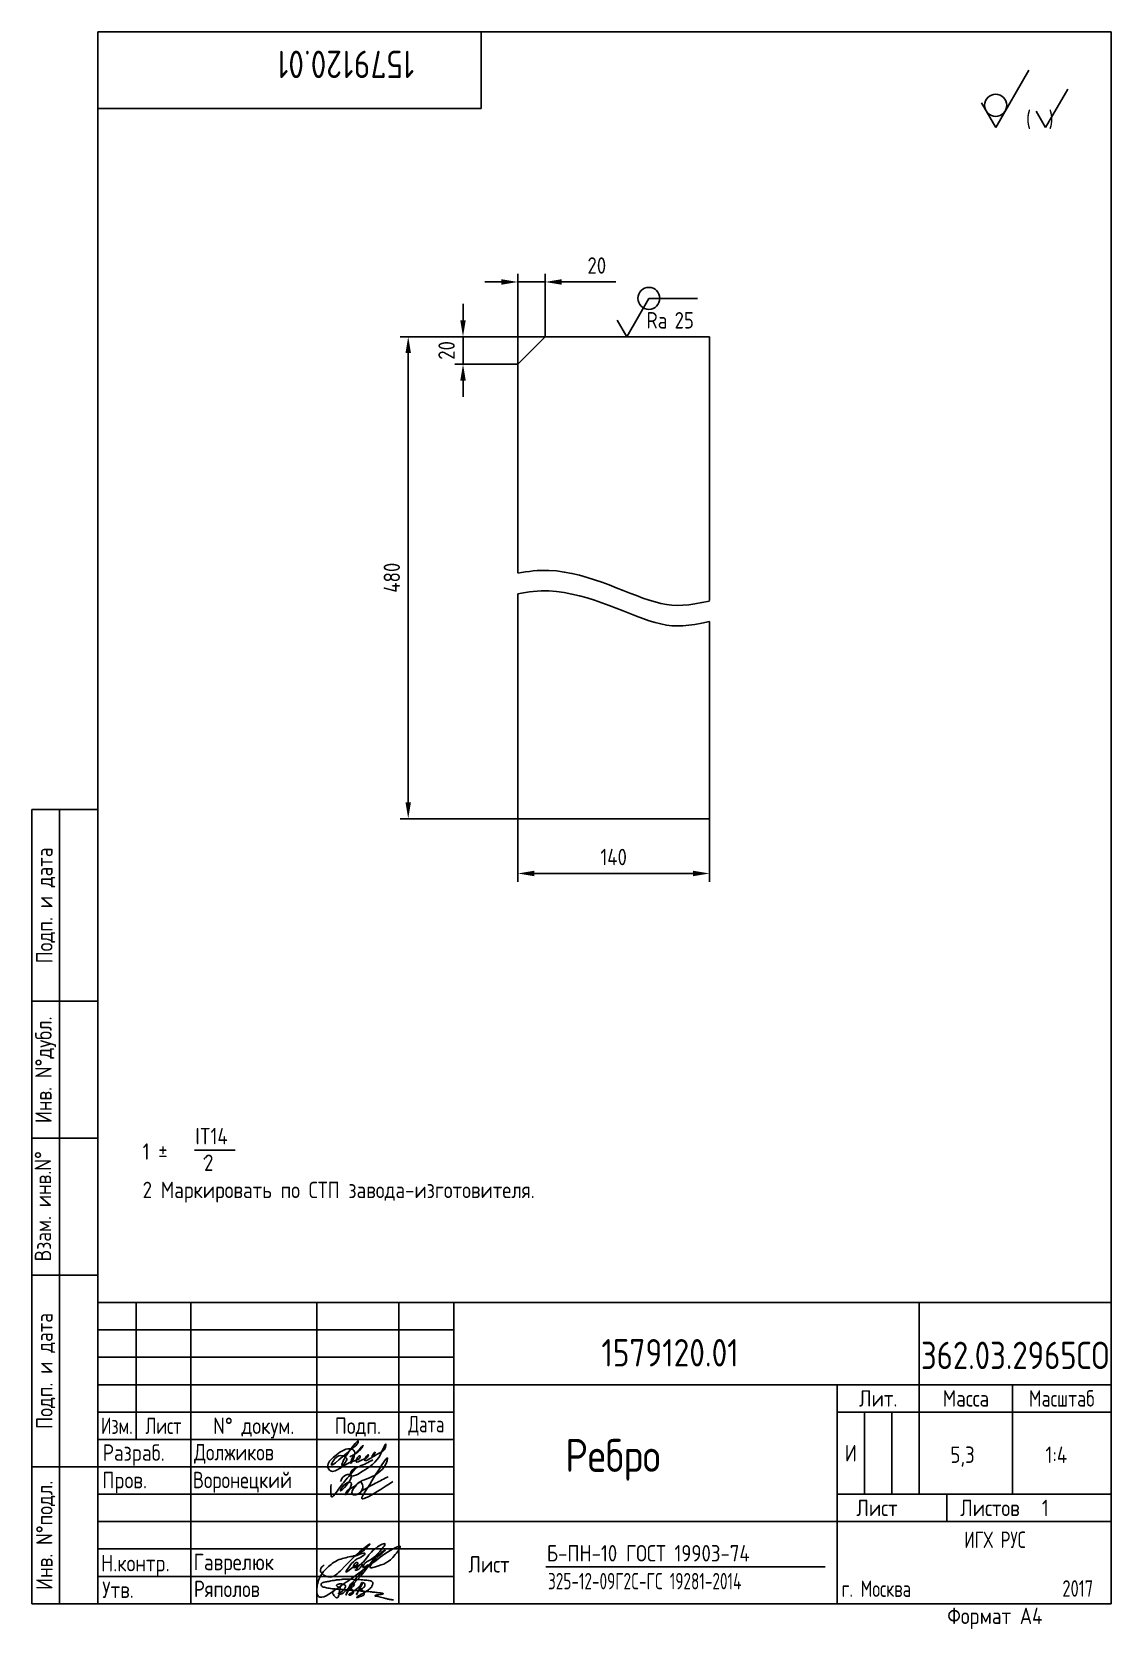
# Paper-space layout 'A4_protect' of a CAD drawing. Header units: millimetres. Extents: x 8 to 205, y 0 to 292.
# The model-space entities are those that its viewports show. They can reach past a viewport. Long polylines and large blocks are cut down to what shows.
import ezdxf
from ezdxf.enums import TextEntityAlignment as Align

# ---------------------------------------------------------------- set-up
doc = ezdxf.new("R2010")
doc.units = ezdxf.units.MM
doc.header["$LTSCALE"] = 5
doc.linetypes.add('PHANTOM', pattern=[2.5, 1.25, -0.25, 0.25, -0.25, 0.25, -0.25])
for name, color, linetype in [('Bord', 1, 'Continuous'), ('Cont', 6, 'Continuous'), ('DIM', 7, 'Continuous'), ('PHAN', 5, 'PHANTOM'), ('Text', 3, 'Continuous'), ('Textb', 6, 'Continuous'), ('VPORTI', 7, 'Continuous')]:
    doc.layers.add(name, color=color, linetype=linetype)
doc.layers.get('VPORTI').off()
doc.styles.add('Style1', font='romans.shx', dxfattribs={"width": 0.8})
doc.dimstyles.new('LIN_4', dxfattribs={"dimscale": 4, "dimtxt": 3, "dimasz": 3, "dimexe": 1.5, "dimexo": 0, "dimgap": 1.5, "dimtad": 1, "dimtoh": 1, "dimdec": 1, "dimrnd": 1, "dimtxsty": 'Style1', "dimcen": 0, "dimdle": 2, "dimclrd": 256, "dimclrt": 3, "dimaunit": 1, "dimadec": 0, "dimazin": 0, "dimtm": 0.3, "dimtfac": 0.666667, "dimtdec": 1, "dimtmove": 0, "dimatfit": 2, "dimfxl": 1, "dimtvp": 0.833333, "dimtolj": 1, "dimarcsym": 0})

# ---------------------------------------------------------------- blocks, each defined once
blk = doc.blocks.new('sherISO_12')
at = {"layer": 'Cont'}
for q in [(-15, -6.96), (-23.66, -12.96)]:
    blk.add_line((-21.06, -17.46), q, dxfattribs=at)
blk.add_circle((-21.06, -13.39), 2.03, dxfattribs=at)
at = {"layer": 'Text'}
for q in [(-7.92, -10.46), (-13.69, -14.46)]:
    blk.add_line((-11.96, -17.46), q, dxfattribs=at)
at = {"layer": 'Text', "style": 'Style1', "width": 0.8}
blk.add_text('(  )', height=3, dxfattribs=at).set_placement((-15.53, -17.46))
blk = doc.blocks.new('A$C63F45750')
at = {"layer": 'Text'}
for points, knots in [([(3.17, 2.37), (3.12, 2.38), (3.04, 2.41), (2.94, 2.5), (2.85, 2.57), (2.79, 2.69), (2.87, 2.77), (2.99, 2.84), (3.16, 2.89), (3.36, 2.93), (3.6, 2.95), (3.82, 2.92), (4.05, 2.87), (4.25, 2.78), (4.45, 2.63), (4.46, 2.42), (4.38, 2.26), (4.28, 2.1), (4.17, 1.94), (4.03, 1.78), (3.89, 1.62), (3.75, 1.52), (3.63, 1.43), (3.49, 1.36), (3.35, 1.3), (3.24, 1.25), (3.16, 1.21), (3.12, 1.15), (3.19, 1.1), (3.27, 1.09), (3.4, 1.07), (3.55, 1.07), (3.72, 1.12), (3.92, 1.19), (4.1, 1.34), (4.26, 1.51), (4.44, 1.65), (4.59, 1.81), (4.74, 1.93), (4.84, 2.04), (4.93, 2.14), (5.07, 2.29), (5.19, 2.53), (5.28, 2.68), (5.35, 2.96), (5.23, 2.66), (5.2, 2.44), (5.04, 2.09), (4.95, 1.81), (4.86, 1.57), (4.75, 1.31), (4.67, 1.12), (4.46, 0.78), (4.62, 1.17), (4.71, 1.45), (4.88, 1.74), (5.01, 2), (5.08, 2.19), (5.19, 2.4), (5.32, 2.58), (5.4, 2.75), (5.52, 2.89), (5.65, 3.04), (5.85, 3.1), (6.02, 3.03), (6.08, 2.87), (6.03, 2.7), (5.9, 2.51), (5.7, 2.37), (5.55, 2.23), (5.4, 2.17), (5.31, 2.12), (5.12, 2.09), (5.35, 2.07), (5.48, 2), (5.64, 1.93), (5.75, 1.8), (5.85, 1.67), (5.89, 1.54), (5.89, 1.37), (5.8, 1.2), (5.63, 1.06), (5.41, 0.94), (5.23, 0.86), (5.02, 0.92), (5.13, 1.1), (5.28, 1.16), (5.44, 1.27), (5.61, 1.36), (5.74, 1.46), (5.86, 1.53), (5.95, 1.61), (6.05, 1.69), (6.15, 1.77), (6.28, 1.87), (6.46, 2.02), (6.65, 2.19), (6.83, 2.37), (6.98, 2.49), (7.11, 2.61), (7.2, 2.74), (7.32, 2.84), (7.42, 2.97), (7.48, 3.08), (7.48, 3.27), (7.34, 3.08), (7.28, 2.94), (7.18, 2.69), (7.1, 2.46), (7, 2.22), (6.93, 1.98), (6.83, 1.78), (6.73, 1.55), (6.67, 1.34), (6.6, 1.14), (6.56, 1.03), (6.39, 0.99), (6.62, 1.33), (6.75, 1.54), (6.93, 1.87), (7.05, 2.08), (7.18, 2.32), (7.33, 2.6), (7.47, 2.89), (7.6, 3.07), (7.79, 3.18), (7.95, 3.01), (8, 2.81), (7.99, 2.62), (7.94, 2.46), (7.83, 2.33), (7.69, 2.22), (7.53, 2.11), (7.37, 2.03), (7.21, 1.99), (7.11, 1.97), (6.89, 1.98), (7.07, 1.94), (7.15, 1.9), (7.27, 1.88), (7.39, 1.84), (7.52, 1.81), (7.62, 1.72), (7.7, 1.62), (7.78, 1.51), (7.83, 1.39), (7.87, 1.26), (7.88, 1.13), (7.86, 0.99), (7.75, 0.88), (7.6, 0.77), (7.4, 0.73), (7.19, 0.66), (6.97, 0.55), (6.71, 0.48), (6.57, 0.44), (6.42, 0.42), (6.52, 0.58), (6.61, 0.64), (6.81, 0.78), (7.06, 0.89), (7.33, 1.04), (7.55, 1.16), (7.7, 1.24), (7.84, 1.32), (7.99, 1.43), (8.21, 1.58), (8.48, 1.76), (8.74, 1.95), (8.97, 2.12), (9.1, 2.29), (9.23, 2.44), (9.3, 2.6), (9.37, 2.74), (9.42, 2.92), (9.45, 3.13), (9.21, 3.48), (8.67, 3.59), (8.09, 3.63), (7.57, 3.66), (7.06, 3.74), (6.57, 3.75), (6.09, 3.74), (5.67, 3.78), (5.28, 3.78), (4.96, 3.81), (4.65, 3.83), (4.31, 3.82), (3.97, 3.79), (3.61, 3.74), (3.22, 3.67), (2.86, 3.66), (2.53, 3.61), (2.18, 3.52), (1.78, 3.54), (1.38, 3.37), (0.96, 3.35), (0.58, 3.24), (0.25, 3.19), (0.03, 3.06), (-0.03, 2.83), (0.02, 2.6), (0.26, 2.38), (0.59, 2.33), (1, 2.2), (1.48, 2.15), (1.93, 2.05), (2.35, 2.02), (2.72, 2.01), (3.11, 1.94), (3.68, 1.94), (4.25, 1.83), (4.91, 1.87), (5.53, 1.76), (6.13, 1.72), (6.73, 1.71), (7.32, 1.62), (7.99, 1.55), (8.64, 1.54), (9.16, 1.46), (9.61, 1.42), (10.03, 1.4), (10.41, 1.32), (10.73, 1.29), (11.01, 1.24), (11.18, 1.23), (11.42, 1.14), (11.18, 1.06), (11.01, 1.03), (10.71, 0.98), (10.37, 0.92), (10.1, 0.91), (9.65, 0.75), (10.22, 0.67), (10.54, 0.59), (11.08, 0.47), (11.61, 0.35), (12.17, 0.15), (12.64, 0.08), (12.98, 0.03), (13.11, 0.01), (13.18, 0)], [0, 0, 0, 0, 0.153866, 0.270441, 0.388867, 0.510533, 0.592156, 0.71333, 0.90842, 1.11344, 1.349254, 1.61246, 1.782219, 2.047249, 2.291879, 2.451528, 2.651081, 2.806158, 3.017979, 3.227348, 3.462381, 3.633009, 3.75766, 3.920516, 4.080796, 4.214529, 4.291786, 4.349969, 4.397594, 4.50822, 4.594826, 4.799244, 4.954392, 5.128468, 5.437537, 5.632649, 5.842485, 6.094987, 6.293219, 6.410959, 6.551192, 6.687808, 7.022147, 7.294342, 7.425356, 7.52079, 7.946481, 8.313051, 8.59833, 8.833695, 9.090496, 9.427695, 9.601191, 9.883219, 10.093306, 10.673943, 10.798776, 10.974628, 11.287247, 11.486184, 11.648652, 11.848902, 12.027194, 12.25348, 12.40059, 12.537783, 12.716293, 12.91523, 13.208551, 13.438489, 13.549668, 13.67779, 13.77127, 13.930001, 14.029091, 14.272112, 14.434836, 14.547084, 14.739051, 14.830983, 15.061241, 15.268922, 15.500489, 15.788979, 15.879568, 16.024283, 16.221854, 16.418714, 16.593102, 16.783247, 16.91018, 17.018213, 17.135263, 17.278205, 17.430482, 17.620087, 17.979626, 18.191789, 18.388716, 18.565718, 18.714854, 18.857929, 19.039974, 19.171375, 19.283034, 19.400085, 19.618058, 19.882245, 20.150781, 20.377854, 20.649532, 20.89723, 21.042543, 21.40016, 21.557817, 21.667145, 21.752781, 21.926256, 22.412297, 22.813145, 22.961412, 23.171289, 23.607257, 23.940428, 24.110007, 24.291214, 24.48084, 24.697609, 24.904078, 25.034245, 25.218018, 25.407651, 25.573473, 25.787447, 25.930292, 26.051316, 26.18846, 26.285312, 26.406799, 26.52425, 26.630463, 26.793722, 26.898606, 27.029313, 27.171012, 27.314101, 27.419918, 27.580557, 27.709367, 27.829268, 28.024364, 28.266961, 28.41242, 28.705761, 28.989137, 29.187748, 29.233768, 29.332802, 29.529535, 29.667094, 30.039923, 30.332117, 30.61061, 30.769982, 30.856778, 31.109923, 31.313488, 31.656425, 32.066331, 32.296628, 32.49714, 32.710276, 32.891468, 33.014834, 33.177747, 33.444503, 33.618009, 34.409008, 34.914636, 35.419802, 35.95397, 36.458179, 36.88069, 37.388403, 37.738353, 38.034261, 38.353468, 38.693154, 39.037638, 39.391136, 39.787481, 40.203773, 40.488977, 40.784975, 41.26625, 41.668005, 42.070065, 42.499388, 42.869834, 43.079573, 43.213439, 43.554591, 43.717296, 44.153724, 44.506336, 45.019111, 45.587859, 45.90191, 46.270392, 46.703958, 47.093115, 47.952647, 48.44014, 49.079253, 49.808223, 50.268654, 50.851051, 51.604831, 52.298429, 52.776925, 53.1907, 53.661988, 54.042386, 54.348524, 54.616841, 54.853814, 54.983777, 55.126096, 55.333328, 55.613101, 56.008732, 56.315809, 56.59982, 56.87931, 57.399251, 57.889617, 58.432507, 59.066698, 59.660314, 59.862668, 60.07277, 60.07277, 60.07277, 60.07277]), ([(2.31, 1.53), (2.26, 1.52), (2.17, 1.51), (2.06, 1.48), (1.93, 1.38), (2.07, 1.25), (2.14, 1.11), (2.26, 0.93), (2.39, 0.72), (2.57, 0.54), (2.71, 0.44), (2.86, 0.4), (3.02, 0.43), (3.14, 0.54), (3.21, 0.79), (3.25, 1.07), (3.31, 1.4), (3.35, 1.67), (3.38, 1.92), (3.47, 2.19), (3.5, 2.43), (3.54, 2.59), (3.56, 2.64)], [0, 0, 0, 0, 0.15847, 0.269731, 0.363591, 0.555514, 0.688037, 0.848606, 1.204359, 1.433632, 1.58673, 1.729549, 1.880686, 2.057874, 2.19169, 2.63505, 2.928153, 3.184121, 3.441863, 3.696117, 4.025873, 4.178055, 4.178055, 4.178055, 4.178055])]:
    blk.add_open_spline(points, degree=3, knots=knots, dxfattribs=at)
blk = doc.blocks.new('*D23')
at = {"layer": 'Defpoints', "color": 0, "transparency": 16777216}
for p in [(7537.6, 865.6), (7597.6, 865.6), (7577.6, 845.6)]:
    blk.add_point(p, dxfattribs=at)
at = {"layer": 'DIM', "lineweight": -2, "transparency": 16777216}
for p, q in [((7537.6, 877.6), (7537.6, 889.6)), ((7537.6, 845.6), (7537.6, 865.6)), ((7537.6, 833.6), (7537.6, 821.6))]:
    blk.add_line(p, q, dxfattribs=at)
at = {"layer": 'DIM', "color": 0, "lineweight": -2, "transparency": 16777216}
for p, q in [((7597.6, 865.6), (7531.6, 865.6)), ((7577.6, 845.6), (7531.6, 845.6))]:
    blk.add_line(p, q, dxfattribs=at)
at = {"layer": 'DIM', "transparency": 16777216}
for points in [[(7535.6, 877.6), (7539.6, 877.6), (7537.6, 865.6)], [(7535.6, 833.6), (7539.6, 833.6), (7537.6, 845.6)]]:
    blk.add_solid(points, dxfattribs=at)
at = {"layer": 'DIM', "color": 3, "transparency": 16777216, "insert": (7525.6, 855.6), "char_height": 12, "attachment_point": 5, "rotation": 90, "style": 'Style1'}
blk.add_mtext('\\A1;20', dxfattribs=at)
blk = doc.blocks.new('*D24')
at = {"layer": 'Defpoints', "color": 0, "transparency": 16777216}
for p in [(7597.6, 905.6), (7597.6, 865.6), (7577.6, 845.6)]:
    blk.add_point(p, dxfattribs=at)
at = {"layer": 'DIM', "color": 0, "lineweight": -2, "transparency": 16777216}
for p, q in [((7577.6, 845.6), (7577.6, 911.6)), ((7597.6, 865.6), (7597.6, 911.6))]:
    blk.add_line(p, q, dxfattribs=at)
at = {"layer": 'DIM', "lineweight": -2, "transparency": 16777216}
for p, q in [((7565.6, 905.6), (7553.6, 905.6)), ((7577.6, 905.6), (7597.6, 905.6)), ((7609.6, 905.6), (7649.1, 905.6))]:
    blk.add_line(p, q, dxfattribs=at)
at = {"layer": 'DIM', "transparency": 16777216}
for points in [[(7565.6, 907.6), (7565.6, 903.6), (7577.6, 905.6)], [(7609.6, 907.6), (7609.6, 903.6), (7597.6, 905.6)]]:
    blk.add_solid(points, dxfattribs=at)
at = {"layer": 'DIM', "color": 3, "transparency": 16777216, "insert": (7635.3, 917.6), "char_height": 12, "attachment_point": 5, "style": 'Style1'}
blk.add_mtext('\\A1;20', dxfattribs=at)
blk = doc.blocks.new('*D25')
at = {"layer": 'Defpoints', "color": 0, "transparency": 16777216}
for p in [(7597.6, 865.6), (7497.6, 513.6), (7577.6, 513.6)]:
    blk.add_point(p, dxfattribs=at)
at = {"layer": 'DIM', "color": 0, "lineweight": -2, "transparency": 16777216}
for p, q in [((7597.6, 865.6), (7491.6, 865.6)), ((7577.6, 513.6), (7491.6, 513.6))]:
    blk.add_line(p, q, dxfattribs=at)
at = {"layer": 'DIM', "lineweight": -2, "transparency": 16777216}
blk.add_line((7497.6, 853.6), (7497.6, 525.6), dxfattribs=at)
at = {"layer": 'DIM', "transparency": 16777216}
for points in [[(7495.6, 853.6), (7499.6, 853.6), (7497.6, 865.6)], [(7495.6, 525.6), (7499.6, 525.6), (7497.6, 513.6)]]:
    blk.add_solid(points, dxfattribs=at)
at = {"layer": 'DIM', "color": 3, "transparency": 16777216, "insert": (7485.6, 689.6), "char_height": 12, "attachment_point": 5, "rotation": 90, "style": 'Style1'}
blk.add_mtext('\\A1;480', dxfattribs=at)
blk = doc.blocks.new('A$C6CF913E7')
at = {"layer": 'Text'}
blk.add_circle((0, 0), 2, dxfattribs=at)
blk = doc.blocks.new('sherISO_07')
at = {"layer": 'Text'}
blk.add_line((4.04, 7), (12.93, 7), dxfattribs=at)
blk.add_lwpolyline([(-1.73, 3), (0, 0), (4.04, 7)], dxfattribs=at)
blk.add_blockref('A$C6CF913E7', (4.04, 7))
at = {"layer": 'Text', "style": 'Style1', "width": 0.8}
blk.add_text('Ra', height=3, dxfattribs=at).set_placement((3.58, 1.5))
blk.add_attdef('25', (8.73, 1.5), '', height=3, dxfattribs=at)
blk = doc.blocks.new('*D26')
at = {"layer": 'Defpoints', "color": 0, "transparency": 16777216}
for p in [(7577.6, 513.6), (7717.6, 513.6), (7717.6, 473.6)]:
    blk.add_point(p, dxfattribs=at)
at = {"layer": 'DIM', "color": 0, "lineweight": -2, "transparency": 16777216}
for p, q in [((7577.6, 513.6), (7577.6, 467.6)), ((7717.6, 513.6), (7717.6, 467.6))]:
    blk.add_line(p, q, dxfattribs=at)
at = {"layer": 'DIM', "lineweight": -2, "transparency": 16777216}
blk.add_line((7589.6, 473.6), (7705.6, 473.6), dxfattribs=at)
at = {"layer": 'DIM', "transparency": 16777216}
for points in [[(7589.6, 475.6), (7589.6, 471.6), (7577.6, 473.6)], [(7705.6, 475.6), (7705.6, 471.6), (7717.6, 473.6)]]:
    blk.add_solid(points, dxfattribs=at)
at = {"layer": 'DIM', "color": 3, "transparency": 16777216, "insert": (7647.6, 485.6), "char_height": 12, "attachment_point": 5, "style": 'Style1'}
blk.add_mtext('\\A1;140', dxfattribs=at)

msp = doc.modelspace()

# ---------------------------------------------------------------- linework, layer by layer
at = {"layer": 'Bord'}
for points in [[(7577.57, 692.81), (7585.13, 694.41), (7622.52, 698.37), (7676.12, 666.39), (7701.95, 669.27), (7717.57, 672.52)], [(7577.57, 677.81), (7585.13, 679.41), (7622.52, 683.37), (7676.12, 651.39), (7701.95, 654.27), (7717.57, 657.52)]]:
    msp.add_open_spline(points, degree=3, knots=[64.8449919, 64.8449919, 64.8449919, 64.8449919, 88.6104897, 182.1555449, 230.5524914, 230.5524914, 230.5524914, 230.5524914], dxfattribs=at)
at = {"layer": 'Cont'}
for p, q in [((7597.57, 865.61), (7577.57, 845.61)), ((7717.57, 865.61), (7597.57, 865.61)), ((7717.57, 672.87), (7717.57, 865.61)), ((7577.57, 845.61), (7577.57, 693.1)), ((7577.57, 677.81), (7577.57, 513.58)), ((7717.57, 513.58), (7717.57, 657.52)), ((7717.57, 513.58), (7577.57, 513.58)), ((7577.57, 513.58), (7717.57, 513.58))]:
    msp.add_line(p, q, dxfattribs=at)

# ---------------------------------------------------------------- block references
at = {"layer": 'DIM', "xscale": 4, "yscale": 4, "zscale": 4}
msp.add_blockref('sherISO_07', (7657.17, 865.61), dxfattribs=at).add_auto_attribs({'25': '25'})

# ---------------------------------------------------------------- dimensions: what is measured, and where the dimension line sits
at = {"layer": 'DIM'}
for base, p1, p2, picture, middle in [((7597.57, 905.61), (7577.57, 845.61), (7597.57, 865.61), '*D24', (7635.34, 917.61)), ((7717.57, 473.58), (7577.57, 513.58), (7717.57, 513.58), '*D26', (7647.57, 485.58))]:
    dim = msp.add_linear_dim(base=base, p1=p1, p2=p2, dimstyle='LIN_4', dxfattribs=at)
    dim.commit()
    dim.dimension.update_dxf_attribs({"geometry": picture, "text_midpoint": middle})
dim = msp.add_linear_dim(base=(7537.57, 865.61), p1=(7577.57, 845.61), p2=(7597.57, 865.61), angle=90, dimstyle='LIN_4', dxfattribs=at)
dim.commit()
dim.dimension.update_dxf_attribs({"geometry": '*D23', "text_midpoint": (7537.57, 855.61), "dimtype": 160})
dim = msp.add_linear_dim(base=(7497.57, 513.58), p1=(7597.57, 865.61), p2=(7577.57, 513.58), angle=90, text='480', dimstyle='LIN_4', dxfattribs=at)
dim.commit()
dim.dimension.update_dxf_attribs({"geometry": '*D25', "text_midpoint": (7485.57, 689.6)})

psp = doc.layouts.new('A4_protect')

# ---------------------------------------------------------------- linework, layer by layer
at = {"layer": 'Bord'}
for p, q in [((20, 55), (85, 55)), ((20, 50), (85, 50)), ((20, 45), (85, 45)), ((160, 40), (160, 25)), ((165, 40), (165, 25)), ((20, 30), (85, 30)), ((20, 25), (85, 25)), ((20, 20), (85, 20)), ((20, 15), (85, 15)), ((20, 10), (85, 10))]:
    psp.add_line(p, q, dxfattribs=at)
at = {"layer": 'Cont'}
for p, q in [((205, 292), (20, 292)), ((20, 292), (20, 5)), ((90, 278), (90, 292)), ((205, 292), (205, 5)), ((205, 292), (205, 5)), ((20, 278), (90, 278)), ((8, 5), (8, 150)), ((8, 150), (20, 150)), ((13, 5), (13, 150)), ((8, 115), (20, 115)), ((20, 90), (8, 90)), ((20, 65), (8, 65)), ((20, 60), (205, 60)), ((205, 60), (20, 60)), ((27, 60), (27, 35)), ((37, 60), (37, 5)), ((60, 5), (60, 60)), ((75, 60), (75, 5)), ((85, 5), (85, 60)), ((170, 60), (170, 25)), ((85, 45), (205, 45)), ((155, 5), (155, 45)), ((187, 25), (187, 45)), ((20, 40), (85, 40)), ((205, 40), (155, 40)), ((85, 35), (20, 35)), ((20, 30), (8, 30)), ((155, 25), (205, 25)), ((175, 25), (175, 20)), ((205, 20), (85, 20)), ((20, 5), (8, 5)), ((205, 5), (20, 5))]:
    psp.add_line(p, q, dxfattribs=at)
at = {"layer": 'Text'}
for p, q in [((37.67, 87.85), (45.11, 87.85)), ((101.83, 11.73), (152.83, 11.73))]:
    psp.add_line(p, q, dxfattribs=at)
for points, knots in [([(70.22, 31.28), (69.46, 30.87), (68.14, 30.14), (66.27, 29.56), (65.95, 27.63), (70.88, 30.73), (71.2, 31.34), (72.62, 34.36), (72.58, 32.93), (71.71, 32.8), (69.52, 31.33), (70.83, 33.08), (70.3, 31.57), (67.77, 30.46), (69.66, 32.63), (69.12, 31.43), (68.39, 31.46), (66.52, 30.22), (67.86, 32.48), (67.98, 31.38), (66.07, 30.94), (64.8, 30.11), (62.66, 28.76), (61.61, 30.49), (63.11, 31.91), (64.52, 32.87), (65.8, 33.51), (66.76, 33.1), (67.17, 32.11), (65.87, 29.79), (66.57, 32.08), (67.17, 32.53), (68.82, 34.34), (67.83, 32.89), (67.1, 32.35), (66.3, 31.95), (66.05, 31.83)], [0, 0, 0, 0, 2.703743, 4.672825, 5.02799, 7.955933, 13.437489, 13.883188, 14.189441, 16.413959, 17.478513, 18.47964, 18.959294, 20.910841, 22.003091, 22.470554, 23.533771, 24.710748, 26.01626, 26.201331, 27.488187, 30.382065, 32.258784, 33.069724, 35.439902, 37.010787, 38.612861, 39.32109, 39.818865, 41.83144, 42.782113, 44.494961, 45.867914, 46.467245, 48.290622, 49.101188, 49.101188, 49.101188, 49.101188]), ([(64.57, 30.5), (64.99, 31.42), (65.53, 32.6), (67.79, 35.17), (67.35, 34), (65.84, 32.97), (61.64, 28.86), (63.29, 31.61), (64.27, 32.29), (65.83, 31.6), (65.19, 30.79), (64.67, 30.1), (64.51, 30.37), (64.55, 30.45), (64.57, 30.5)], [0, 0, 0, 0, 4.062617, 5.226919, 5.800291, 6.663227, 11.774431, 12.938639, 14.11351, 15.354081, 16.396133, 16.918576, 17.03251, 17.182794, 17.182794, 17.182794, 17.182794]), ([(64.3, 27.31), (64.46, 27.69), (64.78, 28.44), (67.28, 29), (65.47, 26.55), (63.96, 25.21), (65.01, 27.21), (67.15, 27.28), (64.68, 23.98), (65.74, 26.19), (66.91, 26.09), (67.88, 27.59), (68.72, 26.21), (67.88, 24.88), (65.85, 24.87), (67.43, 27.28), (69.84, 27.95), (72.21, 29.23), (73.7, 33.66), (69.92, 27.13), (67.25, 22.99), (70.72, 25.26), (73.86, 27.31)], [0, 0, 0, 0, 1.213353, 2.399709, 5.497648, 5.861317, 7.611627, 8.43806, 10.837371, 11.583123, 13.461301, 14.534506, 15.162086, 17.217848, 17.944717, 20.123775, 21.948027, 26.460707, 27.144718, 34.52243, 35.159468, 41.304292, 41.304292, 41.304292, 41.304292]), ([(62.61, 26.75), (62.57, 26.3), (62.51, 25.64), (62.66, 24.1), (64, 26), (65.13, 27.43), (66.51, 29.04), (67.31, 29.98)], [0, 0, 0, 0, 1.523947, 2.237958, 3.351836, 5.856423, 9.374056, 9.374056, 9.374056, 9.374056]), ([(73.04, 28.2), (72.27, 27.81), (70.56, 26.94), (68.88, 25.99), (67.96, 25.46)], [0, 0, 0, 0, 2.587978, 5.77327, 5.77327, 5.77327, 5.77327]), ([(61.35, 12.12), (61.02, 11.82), (60.14, 11.01), (62.52, 9.15), (65.66, 12.4), (67.15, 14.02), (70.04, 16.24), (68.14, 14.16), (66.73, 13.64), (64.03, 13.25), (61.73, 11.59), (60, 9.55), (59.85, 5.03), (66.01, 9.4), (69.76, 12.01), (73.04, 14.71), (75.71, 15.84), (73.39, 12.5), (72.1, 12.19), (68.79, 11.13), (71.06, 13.56), (73.13, 15.28), (70.43, 13.47), (69.33, 11.37), (64.55, 6.25), (67.15, 9.73), (70.27, 12.95), (68.13, 11.15), (68.68, 12.47), (69.85, 13), (71.03, 13.86), (73.29, 16.71), (69.67, 14.6), (69.37, 13.29), (66.33, 10.69), (67.94, 11.38), (68.55, 12.61), (67.49, 11.83), (66.19, 11.3), (67.24, 12.95), (67.6, 12.23), (66.53, 11.77), (64.72, 10.02), (66.21, 12.25), (67.13, 13.21), (68.29, 13.53), (69.24, 14.56), (67.99, 14.08), (66.95, 13.68)], [0, 0, 0, 0, 1.17994, 3.087717, 5.863103, 12.338328, 12.854096, 14.088578, 16.834551, 19.302558, 21.570562, 25.210018, 27.650956, 31.348291, 40.129863, 44.562748, 45.223917, 46.979401, 51.214655, 52.099288, 55.323111, 56.227801, 58.471865, 60.028126, 65.752911, 68.466223, 71.038525, 71.934922, 72.780229, 73.495807, 76.028152, 77.999346, 80.11892, 83.1954, 85.334448, 86.270878, 87.060466, 88.110212, 88.803314, 89.989889, 90.197567, 90.706974, 92.884587, 94.19917, 96.055742, 97.375783, 97.753899, 99.636325, 99.636325, 99.636325, 99.636325])]:
    psp.add_open_spline(points, degree=3, knots=knots, dxfattribs=at)

# ---------------------------------------------------------------- block references
at = {"layer": 'Cont'}
psp.add_blockref('A$C63F45750', (60.8, 5.69), dxfattribs=at)
at = {"layer": 'PHAN'}
psp.add_blockref('sherISO_12', (205, 292), dxfattribs=at)

# ---------------------------------------------------------------- texts
at = {"layer": 'Text', "style": 'Style1', "width": 0.8}
for s, p in [('Подп. и дата', (10.5, 132.5)), ('Инв. N%%dдубл.', (10.5, 102.5)), ('Взам. инв.N%%d ', (10, 78.38)), ('Подп. и дата', (10.5, 47.5)), ('Инв. N%%dподл.', (10.5, 17.5))]:
    psp.add_text(s, height=3, rotation=90, dxfattribs=at).set_placement(p, align=Align.MIDDLE)
at = {"layer": 'Text', "style": 'Style1'}
for s, width, p in [('IT14', 0.8, (37.83, 88.89)), ('1 %%P    .', 0.8, (28.21, 86.07)), (' 2', 0.8, (37.83, 84.03)), ('2 Маркировать по СТП завода-изготовителя.', 0.8, (28.21, 79.06)), ('Разpаб.', 0.8, (20.92, 31.1)), ('Должиков', 0.77, (37.6, 31.17)), ('5,3', 0.8, (175.68, 30.71)), ('1:4', 0.8, (193.04, 30.71)), ('Пpов.', 0.8, (20.84, 26.08)), ('Воронецкий', 0.77, (37.38, 26.1)), ('Б-ПН-10 ГОСТ 19903-74', 0.8, (102, 12.72)), ('Н.контp.', 0.8, (20.62, 10.92)), ('Гаврелюк', 0.8, (37.53, 11.13)), ('Лист', 0.8, (87.68, 10.7)), ('Утв.', 0.8, (20.84, 6.06)), ('Ряполов', 0.77, (37.58, 6.21)), ('325-12-09Г2C-ГC 19281-2014 ', 0.646, (102.21, 7.63)), ('г. Москва', 0.7, (155.81, 6.25)), ('Фоpмат А4', 0.8, (175.11, 1.29))]:
    psp.add_text(s, height=3, dxfattribs=dict(at, width=width)).set_placement(p)
for s, width, p in [('Лит.', 0.8, (162.5, 42.5)), ('Масса', 0.8, (178.5, 42.5)), ('Масштаб', 0.75, (196, 42.5)), ('Изм.', 0.7, (23.5, 37.5)), ('Лист', 0.7, (32, 37.5)), ('N%%d докум.', 0.8, (48.5, 37.5)), ('Подп.', 0.8, (67.5, 37.5)), ('Лист', 0.8, (162.27, 22.5)), ('Листов', 0.8, (182.9, 22.5))]:
    psp.add_text(s, height=3, dxfattribs=dict(at, width=width)).set_placement(p, align=Align.MIDDLE_CENTER)
at = {"layer": 'Text', "style": 'Style1', "width": 0.7}
for s, p in [('Дата', (80, 37.5)), ('ИГХ РУС', (183.81, 16.69))]:
    psp.add_text(s, height=3, dxfattribs=at).set_placement(p, align=Align.MIDDLE)
at = {"layer": 'Text', "style": 'Style1', "width": 0.8}
psp.add_attdef('И', text='И', height=3, dxfattribs=at).set_placement((157.49, 32.5), align=Align.MIDDLE)
psp.add_attdef('1', text='', height=3, dxfattribs=at).set_placement((193, 22.5), align=Align.MIDDLE_CENTER)
at = {"layer": 'Text', "style": 'Style1', "width": 0.7}
psp.add_attdef('2017', (196.11, 6.29), '', height=3, dxfattribs=at)
at = {"layer": 'Textb', "style": 'Style1', "width": 0.8}
psp.add_text('1579120.01', height=5, rotation=180, dxfattribs=at).set_placement((77.79, 288.58))
for s, height, p in [('1579120.01', 5, (111.96, 48.33)), ('Ребро', 6, (105.36, 29.08))]:
    psp.add_text(s, height=height, dxfattribs=at).set_placement(p)
at = {"layer": 'Textb', "style": 'Style1', "width": 0.595945}
psp.add_text('362.03.2965СО', height=5, dxfattribs=at).set_placement((170.3, 47.85), (204.64, 47.85), align=Align.FIT)

# ---------------------------------------------------------------- viewports
at = {"layer": 'VPORTI'}
psp.add_viewport(center=(109.96, 185.85), size=(161.63, 156.2766), view_center_point=(7630.66, 663.61), view_height=625.1063, dxfattribs=at)

doc.saveas('drawing.dxf')
